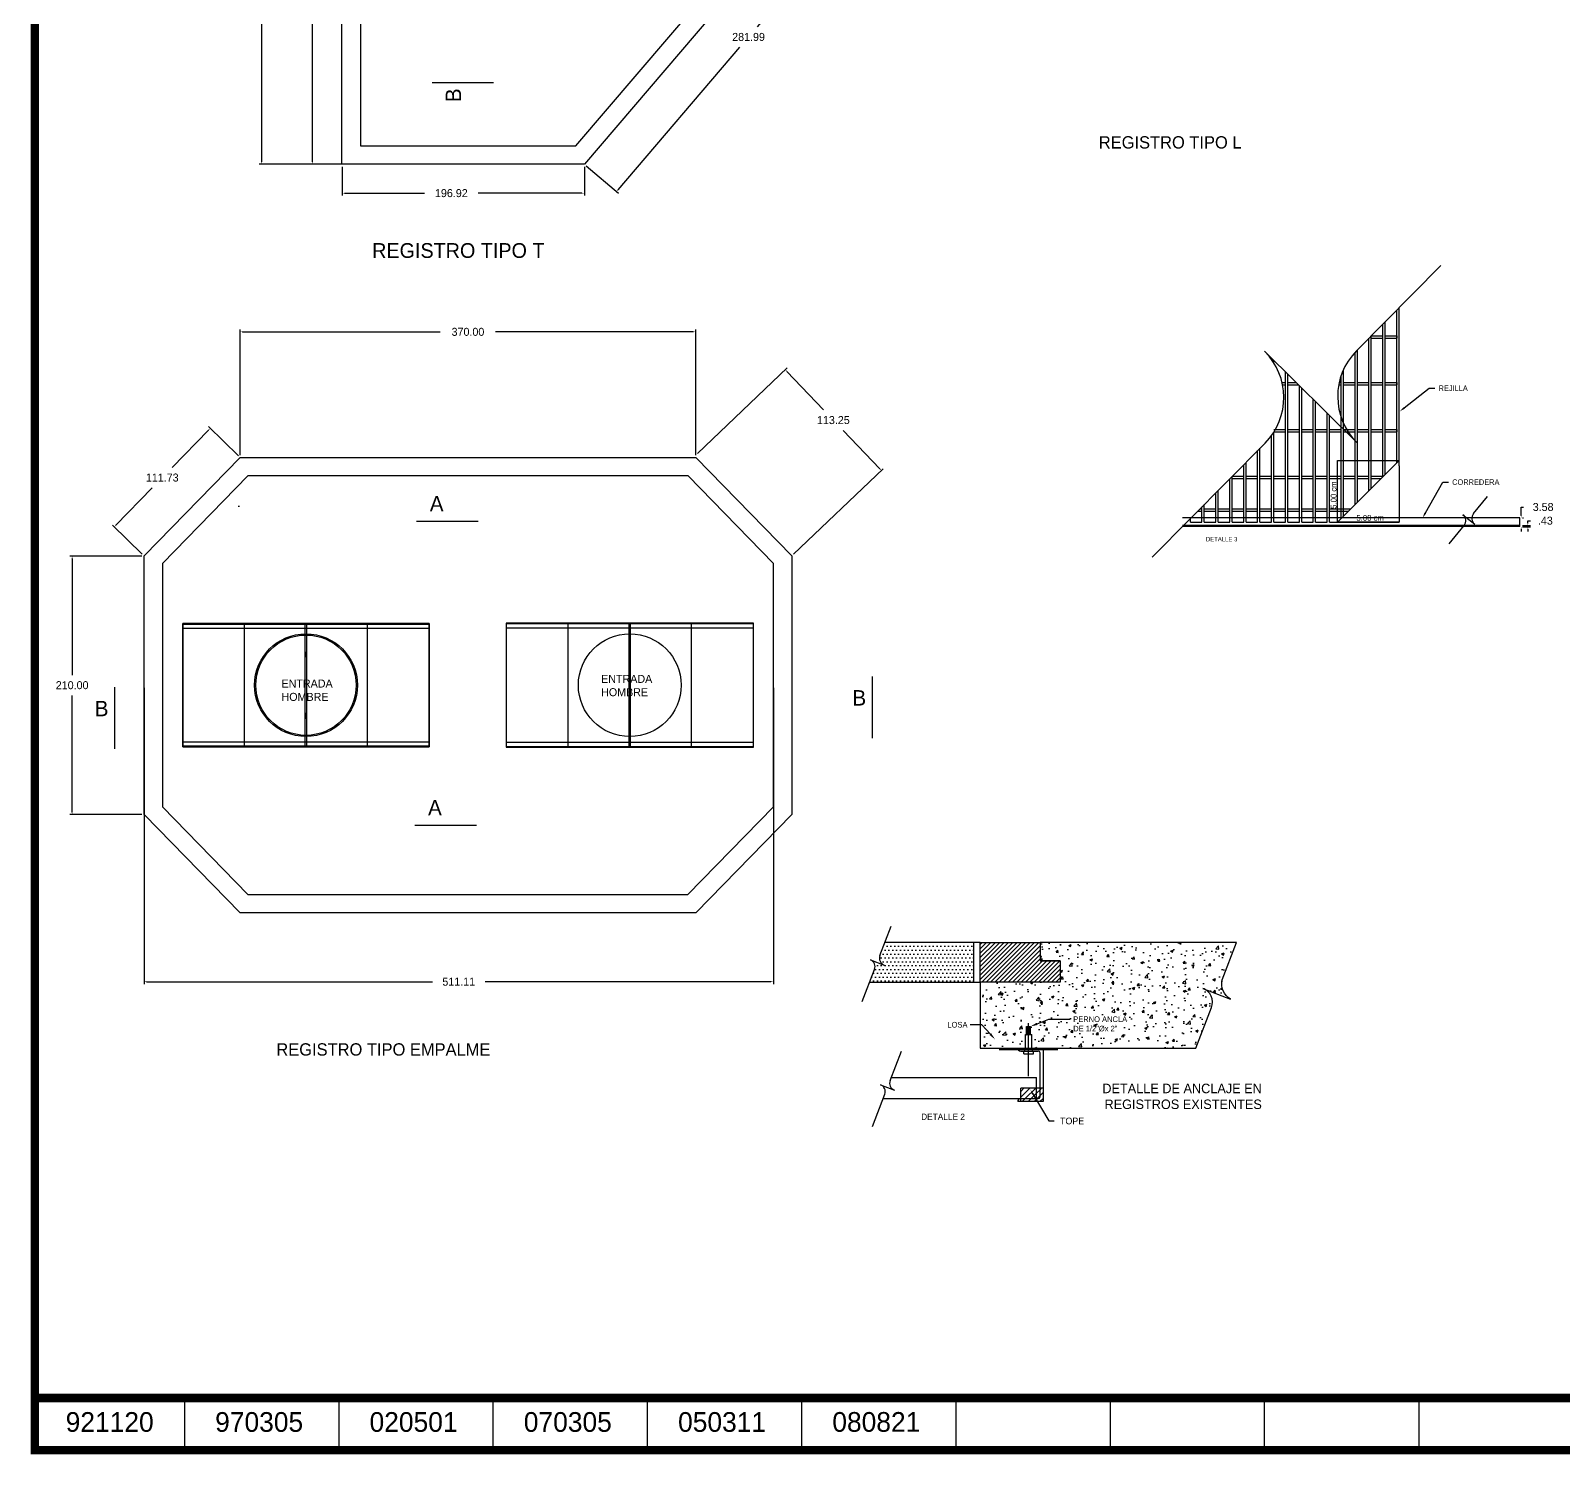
# Model space of a CAD drawing. Header units: centimetres. Extents: x 97 to 420531, y -2964 to 2316.
# Drawn here: x 97 to 1342, y 97 to 1253 of the extents above; entities that cross this region are included whole.
import ezdxf
from ezdxf.enums import TextEntityAlignment as Align

# ---------------------------------------------------------------- set-up
doc = ezdxf.new("R2010")
doc.units = ezdxf.units.CM
doc.header["$LTSCALE"] = 10
doc.header["$MEASUREMENT"] = 0
doc.layers.get('0').update_dxf_attribs({"linetype": 'CONTINUOUS'})
doc.layers.get('DEFPOINTS').update_dxf_attribs({"color": 2, "linetype": 'CONTINUOUS'})
for name, color, linetype in [('acero', 7, 'CONTINUOUS'), ('CONCRETO', 7, 'CONTINUOUS'), ('Dimensiones', 7, 'CONTINUOUS'), ('HERRAJE', 13, 'CONTINUOUS'), ('MARCO', 7, 'CONTINUOUS'), ('MUROS', 3, 'CONTINUOUS'), ('REGISTRO', 1, 'CONTINUOUS'), ('TAPA', 120, 'CONTINUOUS'), ('TEXTOS', 7, 'CONTINUOUS')]:
    doc.layers.add(name, color=color, linetype=linetype)
doc.styles.get("Standard").update_dxf_attribs({"font": ''})
doc.styles.get('Standard').set_extended_font_data('Zurich Ex BT')
doc.dimstyles.get("Standard").update_dxf_attribs({"dimtxt": 6.5, "dimasz": 2, "dimexe": 2, "dimexo": 2, "dimgap": 5, "dimtad": 0, "dimtih": 1, "dimtoh": 1, "dimzin": 0, "dimdsep": 46, "dimtxsty": 'Standard', "dimcen": 0.09, "dimclrt": 256, "dimadec": 0, "dimazin": 0, "dimtfac": 1, "dimtofl": 0, "dimtmove": 0, "dimatfit": 3, "dimfxl": 0, "dimtolj": 1, "dimtzin": 0, "dimarcsym": 0})

# ---------------------------------------------------------------- blocks, each defined once
blk = doc.blocks.new('*D21')
at = {"layer": 'DEFPOINTS', "color": 0}
for p in [(349.5, 1704.8), (325.5, 1144.8), (349.5, 1144.8)]:
    blk.add_point(p, dxfattribs=at)
at = {"layer": 'Dimensiones', "color": 0, "lineweight": -2}
for p, q in [((347.5, 1704.8), (323.5, 1704.8)), ((325.5, 1702.8), (325.5, 1434.3)), ((325.5, 1146.8), (325.5, 1417.6)), ((347.5, 1144.8), (323.5, 1144.8))]:
    blk.add_line(p, q, dxfattribs=at)
at = {"layer": 'Dimensiones', "color": 0}
for points in [[(325.2, 1702.8), (325.9, 1702.8), (325.5, 1704.8)], [(325.2, 1146.8), (325.9, 1146.8), (325.5, 1144.8)]]:
    blk.add_solid(points, dxfattribs=at)
at = {"layer": 'Dimensiones', "insert": (325.5, 1425.9), "char_height": 6.5, "attachment_point": 5}
blk.add_mtext('\\A1;560.00', dxfattribs=at)
blk = doc.blocks.new('*D22')
at = {"layer": 'DEFPOINTS', "color": 0}
for p in [(349.5, 1144.8), (546.4, 1144.8), (546.4, 1121.3)]:
    blk.add_point(p, dxfattribs=at)
at = {"layer": 'Dimensiones', "color": 0, "lineweight": -2}
for p, q in [((349.5, 1142.8), (349.5, 1119.3)), ((546.4, 1142.8), (546.4, 1119.3)), ((351.5, 1121.3), (416.5, 1121.3)), ((544.4, 1121.3), (460.2, 1121.3))]:
    blk.add_line(p, q, dxfattribs=at)
at = {"layer": 'Dimensiones', "color": 0}
for points in [[(351.5, 1121.6), (351.5, 1121), (349.5, 1121.3)], [(544.4, 1121.6), (544.4, 1121), (546.4, 1121.3)]]:
    blk.add_solid(points, dxfattribs=at)
at = {"layer": 'Dimensiones', "insert": (438.3, 1121.3), "char_height": 6.5, "attachment_point": 5}
blk.add_mtext('\\A1;196.92', dxfattribs=at)
blk = doc.blocks.new('*D23')
at = {"layer": 'DEFPOINTS', "color": 0}
for p in [(729.5, 1359.3), (546.4, 1144.8), (572.4, 1122.6)]:
    blk.add_point(p, dxfattribs=at)
at = {"layer": 'Dimensiones', "color": 0, "lineweight": -2}
for p, q in [((731, 1358), (757, 1335.8)), ((754.2, 1335.6), (686.8, 1256.5)), ((573.7, 1124.1), (672.6, 1239.9)), ((547.9, 1143.5), (574, 1121.3))]:
    blk.add_line(p, q, dxfattribs=at)
at = {"layer": 'Dimensiones', "color": 0}
for points in [[(754, 1335.8), (754.5, 1335.3), (755.5, 1337.1)], [(573.5, 1124.3), (574, 1123.9), (572.4, 1122.6)]]:
    blk.add_solid(points, dxfattribs=at)
at = {"layer": 'Dimensiones', "insert": (679.7, 1248.2), "char_height": 6.5, "attachment_point": 5}
blk.add_mtext('\\A1;281.99', dxfattribs=at)
blk = doc.blocks.new('*D32')
at = {"layer": 'DEFPOINTS', "color": 0}
for p in [(636.8, 1008.6), (266.8, 906.5), (636.8, 906.5)]:
    blk.add_point(p, dxfattribs=at)
at = {"layer": 'Dimensiones', "color": 0, "lineweight": -2}
for p, q in [((266.8, 908.5), (266.8, 1010.6)), ((268.8, 1008.6), (429.3, 1008.6)), ((634.8, 1008.6), (474.2, 1008.6)), ((636.8, 908.5), (636.8, 1010.6))]:
    blk.add_line(p, q, dxfattribs=at)
at = {"layer": 'Dimensiones', "color": 0}
for points in [[(268.8, 1009), (268.8, 1008.3), (266.8, 1008.6)], [(634.8, 1009), (634.8, 1008.3), (636.8, 1008.6)]]:
    blk.add_solid(points, dxfattribs=at)
at = {"layer": 'Dimensiones', "insert": (451.8, 1008.6), "char_height": 6.5, "attachment_point": 5}
blk.add_mtext('\\A1;370.00', dxfattribs=at)
blk = doc.blocks.new('*D33')
at = {"layer": 'DEFPOINTS', "color": 0}
for p in [(636.8, 908.5), (787.7, 895.9), (714.9, 826.5)]:
    blk.add_point(p, dxfattribs=at)
at = {"layer": 'Dimensiones', "color": 0, "lineweight": -2}
for p, q in [((638.2, 909.9), (711, 979.3)), ((710.9, 976.4), (740.7, 945.2)), ((786.3, 897.3), (756.5, 928.6)), ((716.3, 827.9), (789.1, 897.3))]:
    blk.add_line(p, q, dxfattribs=at)
at = {"layer": 'Dimensiones', "color": 0}
for points in [[(711.2, 976.7), (710.7, 976.2), (709.6, 977.9)], [(786.5, 897.6), (786, 897.1), (787.7, 895.9)]]:
    blk.add_solid(points, dxfattribs=at)
at = {"layer": 'Dimensiones', "insert": (748.6, 936.9), "char_height": 6.5, "attachment_point": 5}
blk.add_mtext('\\A1;113.25', dxfattribs=at)
blk = doc.blocks.new('*D34')
at = {"layer": 'DEFPOINTS', "color": 0}
for p in [(266.8, 906.5), (164.5, 850.2), (188.8, 826.5)]:
    blk.add_point(p, dxfattribs=at)
at = {"layer": 'Dimensiones', "color": 0, "lineweight": -2}
for p, q in [((241.1, 928.7), (211.6, 898.5)), ((265.3, 907.9), (241.1, 931.6)), ((165.9, 851.6), (195.4, 881.9)), ((187.3, 827.9), (163.1, 851.6))]:
    blk.add_line(p, q, dxfattribs=at)
at = {"layer": 'Dimensiones', "color": 0}
for points in [[(240.9, 929), (241.4, 928.5), (242.5, 930.2)], [(165.7, 851.8), (166.2, 851.4), (164.5, 850.2)]]:
    blk.add_solid(points, dxfattribs=at)
at = {"layer": 'Dimensiones', "insert": (203.5, 890.2), "char_height": 6.5, "attachment_point": 5}
blk.add_mtext('\\A1;111.73', dxfattribs=at)
blk = doc.blocks.new('*D35')
at = {"layer": 'DEFPOINTS', "color": 0}
for p in [(188.8, 826.5), (130.3, 616.5), (188.8, 616.5)]:
    blk.add_point(p, dxfattribs=at)
at = {"layer": 'Dimensiones', "color": 0, "lineweight": -2}
for p, q in [((186.8, 826.5), (128.3, 826.5)), ((130.3, 824.5), (130.3, 729.8)), ((130.3, 618.5), (130.3, 713.2)), ((186.8, 616.5), (128.3, 616.5))]:
    blk.add_line(p, q, dxfattribs=at)
at = {"layer": 'Dimensiones', "color": 0}
for points in [[(129.9, 824.5), (130.6, 824.5), (130.3, 826.5)], [(129.9, 618.5), (130.6, 618.5), (130.3, 616.5)]]:
    blk.add_solid(points, dxfattribs=at)
at = {"layer": 'Dimensiones', "insert": (130.3, 721.5), "char_height": 6.5, "attachment_point": 5}
blk.add_mtext('\\A1;210.00', dxfattribs=at)
blk = doc.blocks.new('*D36')
at = {"layer": 'DEFPOINTS', "color": 0}
for p in [(188.8, 721.5), (699.9, 721.5), (699.9, 480.6)]:
    blk.add_point(p, dxfattribs=at)
at = {"layer": 'Dimensiones', "color": 0, "lineweight": -2}
for p, q in [((188.8, 719.5), (188.8, 478.6)), ((699.9, 719.5), (699.9, 478.6)), ((190.8, 480.6), (422.9, 480.6)), ((697.9, 480.6), (465.7, 480.6))]:
    blk.add_line(p, q, dxfattribs=at)
at = {"layer": 'Dimensiones', "color": 0}
for points in [[(190.8, 481), (190.8, 480.3), (188.8, 480.6)], [(697.9, 481), (697.9, 480.3), (699.9, 480.6)]]:
    blk.add_solid(points, dxfattribs=at)
at = {"layer": 'Dimensiones', "insert": (444.3, 480.6), "char_height": 6.5, "attachment_point": 5}
blk.add_mtext('\\A1;511.11', dxfattribs=at)
blk = doc.blocks.new('*D38')
at = {"layer": 'DEFPOINTS', "color": 0}
for p in [(546.3, 1706.8), (284.3, 1144.8), (546.4, 1144.8)]:
    blk.add_point(p, dxfattribs=at)
at = {"layer": 'Dimensiones', "color": 0, "lineweight": -2}
for p, q in [((544.3, 1706.8), (282.3, 1706.8)), ((284.3, 1704.8), (284.3, 1434.2)), ((284.3, 1146.8), (284.3, 1417.6)), ((544.4, 1144.8), (282.3, 1144.8))]:
    blk.add_line(p, q, dxfattribs=at)
at = {"layer": 'Dimensiones', "color": 0}
for points in [[(284, 1704.8), (284.7, 1704.8), (284.3, 1706.8)], [(284, 1146.8), (284.7, 1146.8), (284.3, 1144.8)]]:
    blk.add_solid(points, dxfattribs=at)
at = {"layer": 'Dimensiones', "insert": (284.3, 1425.9), "char_height": 6.5, "attachment_point": 5}
blk.add_mtext('\\A1;562.00', dxfattribs=at)
blk = doc.blocks.new('*D54')
at = {"layer": 'DEFPOINTS', "color": 0}
for p in [(1306.2, 857.5), (1306.2, 850.3), (1307.2, 850.3)]:
    blk.add_point(p, dxfattribs=at)
at = {"layer": 'Dimensiones', "color": 0, "lineweight": -2}
for p, q in [((1307.2, 859.5), (1307.2, 866.3)), ((1307.2, 866.3), (1309.2, 866.3)), ((1307.2, 848.3), (1307.2, 846.3)), ((1308.2, 857.5), (1309.2, 857.5)), ((1308.2, 850.3), (1309.2, 850.3))]:
    blk.add_line(p, q, dxfattribs=at)
at = {"layer": 'Dimensiones', "color": 0}
for points in [[(1306.9, 859.5), (1307.6, 859.5), (1307.2, 857.5)], [(1306.9, 848.3), (1307.6, 848.3), (1307.2, 850.3)]]:
    blk.add_solid(points, dxfattribs=at)
at = {"layer": 'Dimensiones', "insert": (1325.1, 866.3), "char_height": 6.5, "attachment_point": 5}
blk.add_mtext('\\A1;3.58', dxfattribs=at)
blk = doc.blocks.new('*D55')
at = {"layer": 'DEFPOINTS', "color": 0}
for p in [(1306.2, 851.2), (1306.2, 850.3), (1312.7, 851.2)]:
    blk.add_point(p, dxfattribs=at)
at = {"layer": 'Dimensiones', "color": 0, "lineweight": -2}
for p, q in [((1308.2, 851.2), (1314.7, 851.2)), ((1308.2, 850.3), (1314.7, 850.3)), ((1312.7, 853.2), (1312.7, 855.2)), ((1312.7, 855.2), (1314.7, 855.2)), ((1312.7, 848.3), (1312.7, 846.3))]:
    blk.add_line(p, q, dxfattribs=at)
at = {"layer": 'Dimensiones', "color": 0}
for points in [[(1312.4, 853.2), (1313, 853.2), (1312.7, 851.2)], [(1312.4, 848.3), (1313, 848.3), (1312.7, 850.3)]]:
    blk.add_solid(points, dxfattribs=at)
at = {"layer": 'Dimensiones', "insert": (1326.9, 855.2), "char_height": 6.5, "attachment_point": 5}
blk.add_mtext('\\A1;.43', dxfattribs=at)
blk = doc.blocks.new('Marco y Logo')
at = {"layer": 'MARCO', "linetype": 'Continuous', "const_width": 6.79}
blk.add_lwpolyline([(2719.4, 100), (2719.4, 1794.9), (100, 1794.9), (100, 100)], close=True, dxfattribs=at)
blk = doc.blocks.new('Marco y LogoS')
at = {"layer": 'MARCO', "linetype": 'Continuous'}
for p, q in [((221.5, 142.4), (221.5, 100)), ((346.8, 142.4), (346.8, 100)), ((472.1, 142.4), (472.1, 100)), ((597.4, 142.4), (597.4, 100)), ((722.7, 142.4), (722.7, 100)), ((848, 142.4), (848, 100)), ((973.3, 142.4), (973.3, 100)), ((1098.6, 142.4), (1098.6, 100)), ((1224, 142.4), (1224, 100))]:
    blk.add_line(p, q, dxfattribs=at)
at = {"layer": 'MARCO', "linetype": 'Continuous', "const_width": 6.79}
blk.add_lwpolyline([(2719.4, 100), (2719.4, 1794.9), (100, 1794.9), (100, 100)], close=True, dxfattribs=at)
blk.add_lwpolyline([(2105.4, 142.4), (100, 142.4)], dxfattribs=at)
at = {"layer": 'Dimensiones'}
blk.add_blockref('Marco y Logo', (0, 0), dxfattribs=at)
at = {"layer": 'TEXTOS'}
for s, p in [('921120', (160.8, 114.9)), ('970305', (282.2, 114.9)), ('020501', (407.6, 114.9)), ('070305', (532.9, 114.9)), ('050311', (658.2, 114.9))]:
    blk.add_text(s, height=16.02, dxfattribs=at).set_placement(p, align=Align.CENTER)

msp = doc.modelspace()

# ---------------------------------------------------------------- hatches: boundary and pattern name
at = {"layer": 'acero'}
h = msp.add_hatch(dxfattribs=at)
h.set_pattern_fill('ANSI31', color=256, scale=4.571165, angle=135, style=0)
h.set_pattern_definition([(180, (-698.76144, 1145.88036), (-8e-17, -0.57139564), [])])
h.paths.add_polyline_path([(905.593, 437.79), (908.754, 437.79), (908.754, 444.296), (905.593, 444.296)])
at = {"layer": 'CONCRETO'}
h = msp.add_hatch(dxfattribs=at)
h.set_pattern_fill('AR-CONC', color=256, scale=2.878341, style=0)
h.set_pattern_definition([(50, (355.472, 14847.93), (20.645193, -1.80622), [2.158756, -23.746312]), (355, (355.472, 14847.93), (-3.993736, 21.650654), [1.727005, -18.99705]), (100.4514, (357.192, 14847.78), (16.651472, 19.84442), [1.83466, -20.18126]), (46.1842, (355.472, 14853.687), (30.718835, -4.7642), [3.238133, -35.61947]), (96.6356, (358.03, 14853.29), (26.90278, 28.03843), [2.75199, -30.271885]), (351.1842, (355.47, 14853.687), (26.90276, 28.038454), [2.59051, -28.495575]), (21, (358.35, 14852.248), (17.18102, -11.588744), [2.158756, -23.746312]), (326, (358.35, 14852.248), (7.003445, 20.87229), [1.727005, -18.99705]), (71.4514, (359.782, 14851.282), (24.18447, 9.283527), [1.83466, -20.18126]), (37.5, (355.4716, 14847.93), (0.350002, 9.58182), [0, -18.766782, 0, -19.284884, 0, -19.069008]), (7.5, (355.472, 14847.93), (7.572038, 11.3525135), [0, -10.995262, 0, -18.335031, 0, -7.267811]), (327.5, (349.053, 14847.93), (15.3652293, -0.649206), [0, -7.195852, 0, -22.451059, 0, -29.790828]), (317.5, (346.175, 14847.93), (16.786086, 2.881363), [0, -9.354608, 0, -14.909806, 0, -21.155805])])
h.paths.add_polyline_path([(916.447, 512.462), (916.447, 497.715), (932.733, 497.715), (932.733, 480.328), (867.862, 480.328), (867.862, 426.753), (904.663, 426.753), (904.663, 437.79), (905.593, 437.79), (905.593, 444.296), (908.754, 444.296), (908.754, 437.79), (909.684, 437.79), (909.684, 426.753), (1020.089, 426.753), (1020.222, 426.912), (1020.251, 426.753), (1043.031, 426.753), (1055.705, 459.631, 0.19891237), (1055.477, 468.855, 0.19891237), (1048.793, 475.216), (1071.29, 466.543, -0.33142745), (1064.378, 482.128), (1076.072, 512.462)])
at = {"layer": 'HERRAJE'}
h = msp.add_hatch(dxfattribs=at)
h.set_pattern_fill('ANSI31', color=256, scale=20, style=0)
h.paths.add_polyline_path([(932.733, 497.715), (916.447, 497.715), (916.447, 512.462), (867.862, 512.462), (867.862, 480.328), (932.733, 480.328)])
at = {"layer": 'TAPA'}
h = msp.add_hatch(dxfattribs=at)
h.set_pattern_fill('DOTS', color=256, scale=50, style=0)
h.paths.add_polyline_path([(862.759, 512.462), (790.512, 512.462), (786.419, 501.846, 0.41422876), (789.876, 494.053, -0.00001298), (789.875, 494.053), (778.627, 498.39, -0.41421356), (782.083, 490.597), (778.124, 480.328), (862.759, 480.328)])

# ---------------------------------------------------------------- linework, layer by layer
for p, q in [((1173.479, 993.233), (1242.114, 1062.589)), ((1206.26, 902.229), (1206.26, 1026.359)), ((1208.145, 899.677), (1208.145, 1028.263)), ((1194.954, 890.923), (1194.954, 1014.934)), ((1196.838, 892.807), (1196.838, 1016.838)), ((1183.647, 879.616), (1183.647, 1003.509)), ((1185.532, 1005.433), (1194.954, 1005.433)), ((1185.532, 881.501), (1185.532, 1005.413)), ((1185.532, 1003.549), (1194.954, 1003.549)), ((1196.838, 1005.433), (1206.26, 1005.433)), ((1196.838, 1003.549), (1206.26, 1003.549)), ((1206.26, 1005.433), (1206.26, 1003.549)), ((1098.849, 992.843), (1173.869, 918.604)), ((1104.502, 986.243), (1104.502, 987.25)), ((1106.386, 983.452), (1106.386, 985.385)), ((1172.341, 868.31), (1172.341, 992.047)), ((1174.225, 870.194), (1174.225, 993.988)), ((1115.808, 863.913), (1115.808, 976.061)), ((1117.693, 863.913), (1117.693, 974.196)), ((1161.034, 857.003), (1161.034, 973.126)), ((1162.919, 858.888), (1162.919, 977.889)), ((1113.111, 967.368), (1115.808, 967.368)), ((1113.516, 965.483), (1115.808, 965.483)), ((1117.693, 967.368), (1124.592, 967.368)), ((1117.693, 965.483), (1126.497, 965.483)), ((1127.115, 863.913), (1127.115, 964.872)), ((1128.999, 863.913), (1128.999, 963.007)), ((1159.055, 965.483), (1161.034, 965.483)), ((1159.431, 967.368), (1161.034, 967.368)), ((1162.919, 967.368), (1172.341, 967.368)), ((1162.919, 965.483), (1172.341, 965.483)), ((1174.225, 967.368), (1183.647, 967.368)), ((1174.225, 965.483), (1183.647, 965.483)), ((1185.532, 967.368), (1194.954, 967.368)), ((1185.532, 965.483), (1194.954, 965.483)), ((1196.838, 967.368), (1206.26, 967.368)), ((1196.838, 965.483), (1206.26, 965.483)), ((1206.26, 967.368), (1206.26, 965.483)), ((1212.226, 946.806), (1232.502, 962.802)), ((1232.502, 962.802), (1237.19, 962.802)), ((1138.421, 863.913), (1138.421, 953.683)), ((1140.306, 863.913), (1140.306, 951.818)), ((1149.728, 863.913), (1149.728, 942.494)), ((1151.612, 863.913), (1151.612, 940.629)), ((1104.502, 863.913), (1104.502, 924.424)), ((1106.386, 929.302), (1115.808, 929.302)), ((1106.386, 927.418), (1115.808, 927.418)), ((1106.386, 863.913), (1106.386, 927.215)), ((1117.693, 929.302), (1127.115, 929.302)), ((1117.693, 927.418), (1127.115, 927.418)), ((1128.999, 929.302), (1138.421, 929.302)), ((1128.999, 927.418), (1138.421, 927.418)), ((1140.306, 929.302), (1149.728, 929.302)), ((1140.306, 927.418), (1149.728, 927.418)), ((1151.612, 929.302), (1161.034, 929.302)), ((1151.612, 927.418), (1161.034, 927.418)), ((1162.919, 929.302), (1172.341, 929.302)), ((1162.919, 927.418), (1172.341, 927.418)), ((1174.225, 929.302), (1183.647, 929.302)), ((1174.225, 927.418), (1183.647, 927.418)), ((1185.532, 929.302), (1194.954, 929.302)), ((1185.532, 927.418), (1194.954, 927.418)), ((1196.838, 929.302), (1206.26, 929.302)), ((1196.838, 927.418), (1206.26, 927.418)), ((1206.26, 929.302), (1206.26, 927.418)), ((1007.632, 825.644), (1099.239, 918.214)), ((1093.195, 863.913), (1093.195, 912.106)), ((1095.08, 863.913), (1095.08, 914.01)), ((1081.889, 863.913), (1081.889, 900.681)), ((1083.773, 863.913), (1083.773, 902.585)), ((1208.145, 899.677), (1208.145, 854.114)), ((1070.582, 863.913), (1070.582, 889.255)), ((1072.466, 891.237), (1081.889, 891.237)), ((1072.466, 863.913), (1072.466, 891.16)), ((1072.466, 889.353), (1081.889, 889.353)), ((1083.773, 891.237), (1093.195, 891.237)), ((1083.773, 889.353), (1093.195, 889.353)), ((1095.08, 891.237), (1104.502, 891.237)), ((1095.08, 889.353), (1104.502, 889.353)), ((1106.386, 891.237), (1115.808, 891.237)), ((1106.386, 889.353), (1115.808, 889.353)), ((1117.693, 891.237), (1127.115, 891.237)), ((1117.693, 889.353), (1127.115, 889.353)), ((1128.999, 891.237), (1138.421, 891.237)), ((1128.999, 889.353), (1138.421, 889.353)), ((1140.306, 891.237), (1149.728, 891.237)), ((1140.306, 889.353), (1149.728, 889.353)), ((1151.612, 891.237), (1161.034, 891.237)), ((1151.612, 889.353), (1161.034, 889.353)), ((1162.919, 891.237), (1172.341, 891.237)), ((1162.919, 889.353), (1172.341, 889.353)), ((1174.225, 891.237), (1183.647, 891.237)), ((1174.225, 889.353), (1183.647, 889.353)), ((1185.532, 891.237), (1194.954, 891.237)), ((1185.532, 889.353), (1193.384, 889.353)), ((1229.453, 861.517), (1243.522, 886.507)), ((1243.522, 886.507), (1248.21, 886.507)), ((1059.275, 863.913), (1059.275, 877.83)), ((1061.16, 863.913), (1061.16, 879.734)), ((1268.61, 860.974), (1279.883, 874.921)), ((1044.571, 862.971), (1047.969, 862.971)), ((1046.435, 864.855), (1047.969, 864.855)), ((1047.969, 863.913), (1047.969, 866.405)), ((1047.969, 854.114), (1047.969, 863.913)), ((1049.853, 863.913), (1049.853, 868.309)), ((1049.853, 864.855), (1059.275, 864.855)), ((1049.853, 854.114), (1049.853, 863.913)), ((1049.853, 862.971), (1059.275, 862.971)), ((1059.275, 854.114), (1059.275, 863.913)), ((1061.16, 864.855), (1070.582, 864.855)), ((1061.16, 854.114), (1061.16, 863.913)), ((1061.16, 862.971), (1070.582, 862.971)), ((1070.582, 854.114), (1070.582, 863.913)), ((1072.466, 864.855), (1081.889, 864.855)), ((1072.466, 854.114), (1072.466, 863.913)), ((1072.466, 862.971), (1081.889, 862.971)), ((1081.889, 854.114), (1081.889, 863.913)), ((1083.773, 864.855), (1093.195, 864.855)), ((1083.773, 854.114), (1083.773, 863.913)), ((1083.773, 862.971), (1093.195, 862.971)), ((1093.195, 854.114), (1093.195, 863.913)), ((1095.08, 864.855), (1104.502, 864.855)), ((1095.08, 854.114), (1095.08, 863.913)), ((1095.08, 862.971), (1104.502, 862.971)), ((1104.502, 854.114), (1104.502, 863.913)), ((1106.386, 864.855), (1115.808, 864.855)), ((1106.386, 854.114), (1106.386, 863.913)), ((1106.386, 862.971), (1115.808, 862.971)), ((1115.808, 854.114), (1115.808, 863.913)), ((1117.693, 864.855), (1127.115, 864.855)), ((1117.693, 854.114), (1117.693, 863.913)), ((1117.693, 862.971), (1127.115, 862.971)), ((1127.115, 854.114), (1127.115, 863.913)), ((1128.999, 864.855), (1138.421, 864.855)), ((1128.999, 854.114), (1128.999, 863.913)), ((1128.999, 862.971), (1138.421, 862.971)), ((1138.421, 854.114), (1138.421, 863.913)), ((1140.306, 864.855), (1149.728, 864.855)), ((1140.306, 854.114), (1140.306, 863.913)), ((1140.306, 862.971), (1149.728, 862.971)), ((1149.728, 854.114), (1149.728, 863.913)), ((1151.612, 864.855), (1161.034, 864.855)), ((1151.612, 854.114), (1151.612, 863.913)), ((1151.612, 862.971), (1161.034, 862.971)), ((1158.145, 864.855), (1168.886, 864.855)), ((1158.145, 862.971), (1167.002, 862.971)), ((1161.034, 858.417), (1161.034, 863.913)), ((1162.919, 860.068), (1162.919, 863.913)), ((1259.952, 860.056), (1269.528, 852.315)), ((1306.224, 857.505), (1032.076, 857.505)), ((1306.224, 851.205), (1032.076, 851.205)), ((1306.224, 850.345), (1032.076, 850.345)), ((1038.547, 854.114), (1038.547, 856.884)), ((1038.547, 854.114), (1047.969, 854.114)), ((1038.547, 854.114), (1047.969, 854.114)), ((1049.853, 854.114), (1059.275, 854.114)), ((1049.853, 854.114), (1059.275, 854.114)), ((1061.16, 854.114), (1070.582, 854.114)), ((1072.466, 854.114), (1081.889, 854.114)), ((1072.466, 854.114), (1081.889, 854.114)), ((1083.773, 854.114), (1093.195, 854.114)), ((1083.773, 854.114), (1093.195, 854.114)), ((1095.08, 854.114), (1104.502, 854.114)), ((1095.08, 854.114), (1104.502, 854.114)), ((1106.386, 854.114), (1115.808, 854.114)), ((1106.386, 854.114), (1115.808, 854.114)), ((1117.693, 854.114), (1127.115, 854.114)), ((1117.693, 854.114), (1127.115, 854.114)), ((1128.999, 854.114), (1138.421, 854.114)), ((1128.999, 854.114), (1138.421, 854.114)), ((1140.306, 854.114), (1149.728, 854.114)), ((1140.306, 854.114), (1149.728, 854.114)), ((1151.612, 854.114), (1156.121, 854.114)), ((1151.612, 854.114), (1156.121, 854.114)), ((1248.781, 836.441), (1260.87, 851.397)), ((916.447, 512.462), (916.447, 497.715)), ((1064.378, 482.128), (1076.072, 512.462)), ((932.733, 497.715), (916.447, 497.715)), ((932.733, 497.715), (932.733, 480.328)), ((932.733, 480.328), (867.862, 480.328)), ((867.862, 480.328), (867.862, 426.753)), ((1048.793, 475.216), (1071.29, 466.543)), ((914.079, 446.37), (923.668, 450.106)), ((923.668, 450.106), (940.874, 450.106)), ((1043.031, 426.753), (1055.705, 459.631)), ((869.288, 445.647), (859.641, 445.647)), ((876.128, 437.991), (869.288, 445.647)), ((867.862, 426.753), (1043.031, 426.753)), ((1020.089, 426.753), (1020.223, 426.913)), ((1020.251, 426.753), (1020.222, 426.908)), ((900.757, 383.213), (900.757, 394.098)), ((900.757, 391.47), (903.385, 394.098)), ((900.757, 386.7), (908.155, 394.098)), ((910.854, 389.055), (923.512, 367.45)), ((914.038, 385.67), (916.43, 388.062)), ((900.798, 385.67), (915.002, 385.67)), ((900.798, 385.67), (915.002, 385.67)), ((902.041, 383.213), (904.498, 385.67)), ((906.811, 383.213), (909.268, 385.67)), ((911.581, 383.213), (914.038, 385.67)), ((916.351, 383.213), (918.887, 385.749)), ((923.512, 367.45), (928.01, 367.45))]:
    msp.add_line(p, q)
for centre, radius, start, end in [((1061.73, 955.333), 52.772, 315.299388, 45.299388), ((1210.988, 956.113), 52.772, 135.299388, 225.299388), ((1256.081, 855.267), 6.157, 321.052014, 51.052014), ((1273.398, 857.103), 6.157, 141.052014, 231.052014), ((915.002, 387.098), 1.428, 270, 0), ((915.002, 387.098), 1.428, 270, 0)]:
    msp.add_arc(centre, radius, start, end)
for points in [[(1212.709, 946.193), (1211.742, 947.42), (1208.545, 943.903)], [(1230.134, 861.134), (1228.772, 861.9), (1227.153, 857.433)], [(876.838, 438.625), (875.418, 437.356), (879.935, 433.729)], [(914.424, 445.483), (913.733, 447.258), (908.754, 444.296)], [(910.207, 388.676), (911.501, 389.434), (908.581, 392.935)]]:
    msp.add_solid(points)
at = {"layer": 'acero'}
for p, q in [((1158.145, 854.114), (1158.145, 904.114)), ((1158.145, 904.114), (1208.145, 904.114)), ((1208.145, 904.114), (1158.145, 854.114)), ((1156.121, 854.114), (1208.145, 854.114)), ((1208.145, 854.114), (1158.145, 854.114)), ((220.25, 771.112), (320.25, 771.112)), ((220.25, 767.962), (320.25, 767.962)), ((220.25, 767.962), (320.25, 767.962)), ((220.25, 767.962), (320.25, 767.962)), ((319.62, 671.542), (319.62, 771.542)), ((320.25, 771.112), (420.25, 771.112)), ((320.25, 767.962), (420.25, 767.962)), ((320.25, 767.962), (420.25, 767.962)), ((320.25, 767.962), (420.25, 767.962)), ((320.88, 671.542), (320.88, 771.542)), ((583.25, 771.542), (482.82, 771.542)), ((482.82, 771.542), (583.25, 771.542)), ((583.25, 767.962), (482.82, 767.962)), ((582.62, 671.112), (582.62, 771.542)), ((683.68, 771.542), (583.25, 771.542)), ((583.25, 771.542), (683.68, 771.542)), ((683.68, 767.962), (583.25, 767.962)), ((583.88, 671.112), (583.88, 771.542)), ((319.62, 748.447), (320.88, 748.447)), ((320.25, 744.637), (320.25, 748.447)), ((582.62, 748.447), (583.88, 748.447)), ((583.25, 744.637), (583.25, 748.447)), ((320.88, 744.637), (319.62, 744.637)), ((583.88, 744.637), (582.62, 744.637)), ((320.88, 698.447), (319.62, 698.447)), ((320.565, 698.447), (319.935, 698.447)), ((320.25, 694.637), (320.25, 698.447)), ((583.88, 698.447), (582.62, 698.447)), ((583.565, 698.447), (582.935, 698.447)), ((583.25, 694.637), (583.25, 698.447)), ((319.62, 694.637), (320.88, 694.637)), ((319.935, 694.637), (320.565, 694.637)), ((582.62, 694.637), (583.88, 694.637)), ((582.935, 694.637), (583.565, 694.637)), ((320.25, 675.122), (220.25, 675.122)), ((320.25, 675.122), (220.25, 675.122)), ((320.25, 675.122), (220.25, 675.122)), ((420.25, 675.122), (320.25, 675.122)), ((420.25, 675.122), (320.25, 675.122)), ((420.25, 675.122), (320.25, 675.122)), ((482.82, 675.122), (583.25, 675.122)), ((583.25, 675.122), (683.68, 675.122)), ((320.25, 671.972), (220.25, 671.972)), ((420.25, 671.972), (320.25, 671.972)), ((482.82, 671.542), (583.25, 671.542)), ((583.25, 671.542), (482.82, 671.542)), ((583.25, 671.542), (683.68, 671.542)), ((683.68, 671.542), (583.25, 671.542)), ((867.862, 480.328), (867.862, 512.462)), ((867.862, 512.462), (916.447, 512.462)), ((904.663, 426.753), (904.663, 437.79)), ((904.663, 437.79), (909.684, 437.79)), ((905.593, 444.296), (908.754, 444.296)), ((905.593, 437.79), (905.593, 444.296)), ((907.174, 404.007), (907.174, 447.042)), ((908.754, 437.79), (908.754, 444.296)), ((909.684, 426.753), (909.684, 437.79)), ((794.685, 400.377), (803.88, 424.23)), ((883.381, 425.525), (930.966, 425.525)), ((900.757, 424.296), (915.002, 424.296)), ((900.757, 424.296), (915.002, 424.296)), ((903.212, 422.083), (903.212, 424.14)), ((904.022, 424.296), (904.022, 426.753)), ((910.326, 424.296), (910.326, 426.753)), ((911.136, 422.083), (911.136, 424.14)), ((918.887, 426.753), (918.887, 383.213)), ((918.887, 426.753), (918.887, 383.213)), ((903.212, 422.083), (911.136, 422.083)), ((916.43, 387.098), (916.43, 422.868)), ((916.43, 387.098), (916.43, 422.868)), ((795.623, 402.812), (913.573, 402.812)), ((913.573, 385.67), (913.573, 402.812)), ((780.268, 362.979), (790.348, 389.129)), ((786.892, 396.921), (798.141, 392.585)), ((918.887, 394.098), (900.757, 394.098)), ((904.498, 385.67), (912.926, 394.098)), ((909.268, 385.67), (913.573, 389.975)), ((913.573, 389.975), (916.43, 392.832)), ((916.43, 392.832), (917.696, 394.098)), ((916.43, 388.062), (918.887, 390.519)), ((789.015, 385.67), (913.573, 385.67)), ((918.887, 383.213), (898.317, 383.213)), ((918.887, 383.213), (898.317, 383.213))]:
    msp.add_line(p, q, dxfattribs=at)
for points in [[(583.25, 771.972), (482.82, 771.972), (482.82, 671.112), (583.25, 671.112), (683.68, 671.112), (683.68, 771.972)], [(320.25, 671.542), (420.25, 671.542), (420.25, 771.542), (320.25, 771.542), (220.25, 771.542), (220.25, 671.542)], [(320.25, 771.542), (420.25, 771.542), (420.25, 671.542), (320.25, 671.542), (220.25, 671.542), (220.25, 771.542)]]:
    msp.add_lwpolyline(points, close=True, dxfattribs=at)
for centre, radius in [((320.25, 721.542), 41.75), ((320.25, 721.542), 41.75), ((320.25, 721.542), 40.75), ((583.25, 721.542), 41.75), ((583.25, 721.542), 41.75)]:
    msp.add_circle(centre, radius, dxfattribs=at)
for centre, radius, start, end in [((900.778, 426.757), 2.461, 180.080893, 270.467383), ((900.778, 426.757), 2.461, 180.080893, 270.467383), ((915.002, 422.868), 1.428, 0, 90), ((915.002, 422.868), 1.428, 0, 90), ((800.309, 398.209), 6.028, 158.918205, 248.918205), ((784.724, 391.297), 6.028, 338.918205, 68.918205), ((900.778, 383.209), 2.461, 89.532618, 179.919107), ((900.778, 383.209), 2.461, 89.532618, 179.919107)]:
    msp.add_arc(centre, radius, start, end, dxfattribs=at)
at = {"layer": 'CONCRETO'}
msp.add_lwpolyline([(916.447, 512.462), (916.447, 497.715), (932.733, 497.715), (932.733, 480.328), (867.862, 480.328), (867.862, 426.753), (1043.031, 426.753), (1055.705, 459.631, 0.19891237), (1055.477, 468.855, 0.19891237), (1048.793, 475.216), (1071.29, 466.543), (1071.29, 466.543, -0.33142745), (1064.378, 482.128), (1076.072, 512.462)], format="xyb", close=True, dxfattribs=at)
at = {"layer": 'Dimensiones'}
for p, q in [((1306.224, 850.345), (1306.224, 857.505)), ((270.25, 671.542), (270.25, 771.542)), ((370.25, 671.542), (370.25, 771.542)), ((533.25, 671.542), (533.25, 771.542)), ((633.25, 671.542), (633.25, 771.542))]:
    msp.add_line(p, q, dxfattribs=at)
at = {"layer": 'MUROS'}
msp.add_line((265.143, 866.972), (266.143, 866.972), dxfattribs=at)
at = {"layer": 'REGISTRO'}
for points in [[(546.388, 1704.846), (729.471, 1490.377), (729.471, 1424.846), (729.471, 1359.314), (546.388, 1144.846), (349.471, 1144.846), (349.471, 1704.846), (546.34, 1704.846)], [(636.862, 906.542), (714.862, 826.542), (714.862, 616.542), (636.809, 536.542), (266.803, 536.542), (188.75, 616.542), (188.75, 826.542), (266.75, 906.542), (636.75, 906.542)]]:
    msp.add_lwpolyline(points, dxfattribs=at)
for points in [[(539.471, 1159.846), (714.471, 1364.846), (714.471, 1484.846), (539.471, 1689.846), (364.471, 1689.846), (364.471, 1159.846)], [(630.487, 551.542), (699.862, 622.647), (699.862, 820.44), (630.537, 891.542), (273.075, 891.542), (203.75, 820.44), (203.75, 622.647), (273.125, 551.542)]]:
    msp.add_lwpolyline(points, close=True, dxfattribs=at)
at = {"layer": 'TAPA'}
for p, q in [((786.419, 501.846), (795.615, 525.698)), ((862.759, 512.462), (790.512, 512.462)), ((862.759, 480.328), (862.759, 512.462)), ((867.862, 512.462), (862.759, 512.462)), ((778.627, 498.39), (789.875, 494.053)), ((772.002, 464.447), (782.083, 490.597)), ((778.124, 480.328), (867.862, 480.328))]:
    msp.add_line(p, q, dxfattribs=at)
for centre, start, end in [((776.459, 492.766), 338.918205, 68.918205), ((792.043, 499.678), 158.918205, 248.918205)]:
    msp.add_arc(centre, 6.028, start, end, dxfattribs=at)
at = {"layer": 'TEXTOS'}
for p, q in [((422.643, 1211.273), (472.643, 1211.273)), ((410.068, 854.874), (460.068, 854.874)), ((780.102, 728.558), (780.102, 678.558)), ((164.671, 719.851), (164.671, 669.851)), ((408.623, 607.903), (458.623, 607.903))]:
    msp.add_line(p, q, dxfattribs=at)

# ---------------------------------------------------------------- block references
at = {"layer": 'Dimensiones'}
msp.add_blockref('Marco y LogoS', (0, 0), dxfattribs=at)

# ---------------------------------------------------------------- texts
for s, height, p in [('B', 12.5, (446.194, 1195.278)), ('5.00 cm', 4.6875, (1157.245, 864.856))]:
    msp.add_text(s, height=height, rotation=90).set_placement(p)
for s, height, p in [('A', 12.5, (420.817, 862.797)), ('5.00 cm', 4.6875, (1173.444, 855.187)), ('DETALLE 3', 3.5, (1051.208, 838.433)), ('B', 12.5, (764.107, 705.008)), ('B', 12.5, (148.675, 696.3)), ('A', 12.5, (419.371, 615.826)), ('PERNO ANCLA', 4.57117, (943.396, 447.863)), ('LOSA', 4.5712, (841.247, 443.394)), ('DE 1/2"%%Cx 2"', 4.57117, (943.396, 440.234)), ('DETALLE 2', 5.0371, (819.906, 368.377))]:
    msp.add_text(s, height=height).set_placement(p)
for s, insert, char_height, attachment_point in [('\\A1;REJILLA', (1240.152, 962.802), 4.5, 4), ('\\A1;CORREDERA', (1251.172, 886.507), 4.5, 4), ('{DETALLE DE ANCLAJE EN}\\P{REGISTROS EXISTENTES}', (1096.608, 387.41), 7.71384, 6), ('\\A1;TOPE', (932.687, 367.45), 5.3969, 4)]:
    msp.add_mtext(s, dxfattribs=dict(insert=insert, char_height=char_height, attachment_point=attachment_point))
at = {"layer": 'acero', "width": 264.71947, "attachment_point": 1}
for s, insert, char_height in [('REGISTRO TIPO L', (964.194, 1167.578), 10), ('REGISTRO TIPO T', (373.982, 1080.698), 12), ('REGISTRO TIPO EMPALME', (296.173, 430.601), 10)]:
    msp.add_mtext(s, dxfattribs=dict(at, insert=insert, char_height=char_height))
at = {"layer": 'Dimensiones', "char_height": 6.5, "width": 8.67113, "attachment_point": 1}
for insert in [(300.369, 726.132), (559.957, 729.927)]:
    msp.add_mtext('ENTRADA \\PHOMBRE', dxfattribs=dict(at, insert=insert))
at = {"layer": 'TEXTOS'}
msp.add_text('080821', height=16.015, dxfattribs=at).set_placement((783.478, 114.939), align=Align.CENTER)
at = {"layer": 'TEXTOS', "color": 0, "char_height": 9, "width": 1.2, "attachment_point": 1}
for insert in [(899.281, 637.9), (933.573, 570.648)]:
    msp.add_mtext('\\A1;', dxfattribs=dict(at, insert=insert))

# ---------------------------------------------------------------- dimensions: what is measured, and where the dimension line sits
at = {"layer": 'Dimensiones'}
for base, p1, p2, angle, picture, middle, dimtype in [((284.319, 1144.846), (546.34, 1706.846), (546.388, 1144.846), 90, '*D38', (284.319, 1425.912), 160), ((325.531, 1144.846), (349.471, 1704.846), (349.471, 1144.846), 90, '*D21', (325.531, 1425.944), 160), ((572.444, 1122.603), (729.471, 1359.314), (546.388, 1144.846), 229.513988, '*D23', (679.673, 1248.214), 161)]:
    dim = msp.add_linear_dim(base=base, p1=p1, p2=p2, angle=angle, dimstyle='Standard', dxfattribs=at)
    dim.commit()
    dim.dimension.update_dxf_attribs({"geometry": picture, "text_midpoint": middle, "dimtype": dimtype})
dim = msp.add_linear_dim(base=(546.388, 1121.284), p1=(349.471, 1144.846), p2=(546.388, 1144.846), dimstyle='Standard', dxfattribs=at)
dim.commit()
dim.dimension.update_dxf_attribs({"geometry": '*D22', "text_midpoint": (438.339, 1121.284), "dimtype": 160})
for base, p1, p2, picture, middle in [((636.75, 1008.639), (266.75, 906.542), (636.75, 906.542), '*D32', (451.75, 1008.639)), ((699.862, 480.638), (188.75, 721.542), (699.862, 721.544), '*D36', (444.306, 480.638))]:
    dim = msp.add_linear_dim(base=base, p1=p1, p2=p2, dimstyle='Standard', dxfattribs=at)
    dim.commit()
    dim.dimension.update_dxf_attribs({"geometry": picture, "text_midpoint": middle})
for p1, p2, distance, picture, middle in [((636.75, 908.542), (714.862, 826.542), 100.548, '*D33', (748.609, 936.893)), ((266.75, 906.542), (188.75, 826.542), -33.833, '*D34', (203.525, 890.161))]:
    dim = msp.add_aligned_dim(p1=p1, p2=p2, distance=distance, dimstyle='Standard', dxfattribs=at)
    dim.commit()
    dim.dimension.update_dxf_attribs({"geometry": picture, "text_midpoint": middle})
dim = msp.add_linear_dim(base=(1307.241, 850.345), p1=(1306.224, 857.505), p2=(1306.224, 850.345), angle=90, text='3.58', dimstyle='Standard', dxfattribs=at)
dim.commit()
dim.dimension.update_dxf_attribs({"geometry": '*D54', "text_midpoint": (1325.139, 866.335), "dimtype": 160})
dim = msp.add_linear_dim(base=(1312.687, 851.205), p1=(1306.224, 850.345), p2=(1306.224, 851.205), angle=90, text='.43', dimstyle='Standard', dxfattribs=at)
dim.commit()
dim.dimension.update_dxf_attribs({"geometry": '*D55', "text_midpoint": (1326.903, 855.205)})
dim = msp.add_linear_dim(base=(130.256, 616.542), p1=(188.75, 826.542), p2=(188.75, 616.542), angle=90, dimstyle='Standard', dxfattribs=at)
dim.commit()
dim.dimension.update_dxf_attribs({"geometry": '*D35', "text_midpoint": (130.256, 721.542)})

doc.saveas('drawing.dxf')
